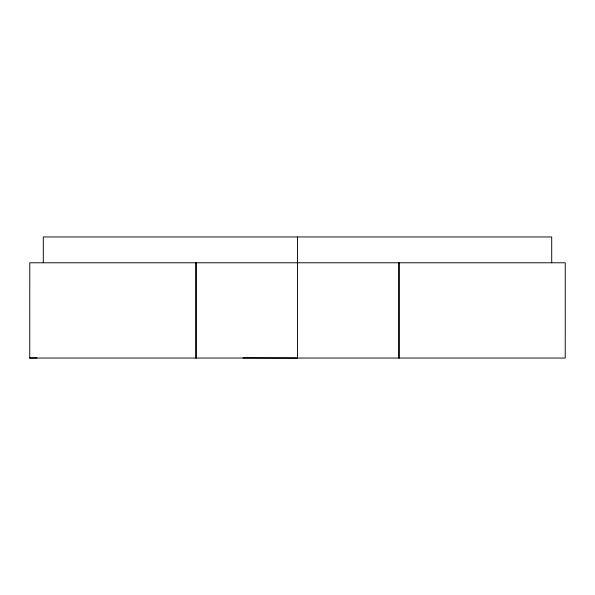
<?xml version="1.0" encoding="UTF-8"?>
<svg xmlns="http://www.w3.org/2000/svg" width="595" height="595" viewBox="0 0 595 595"><rect width="100%" height="100%" fill="white"/><g stroke="black" fill="none" stroke-linecap="round" stroke-linejoin="round"><path stroke-width="0.89" d="M29.75 358.041L29.765 262.782L565.25 262.782L565.235 358.041L29.75 358.041L37.046 357.892M195.911 358.041L195.919 262.782M399.081 358.041L399.089 262.782M242.983 357.892L297.493 358.041L297.507 236.959M551.706 262.782L551.706 236.959L43.309 236.959L43.309 262.782M398.881 262.782L398.881 358.041M196.127 262.782L196.127 358.041"/></g></svg>
